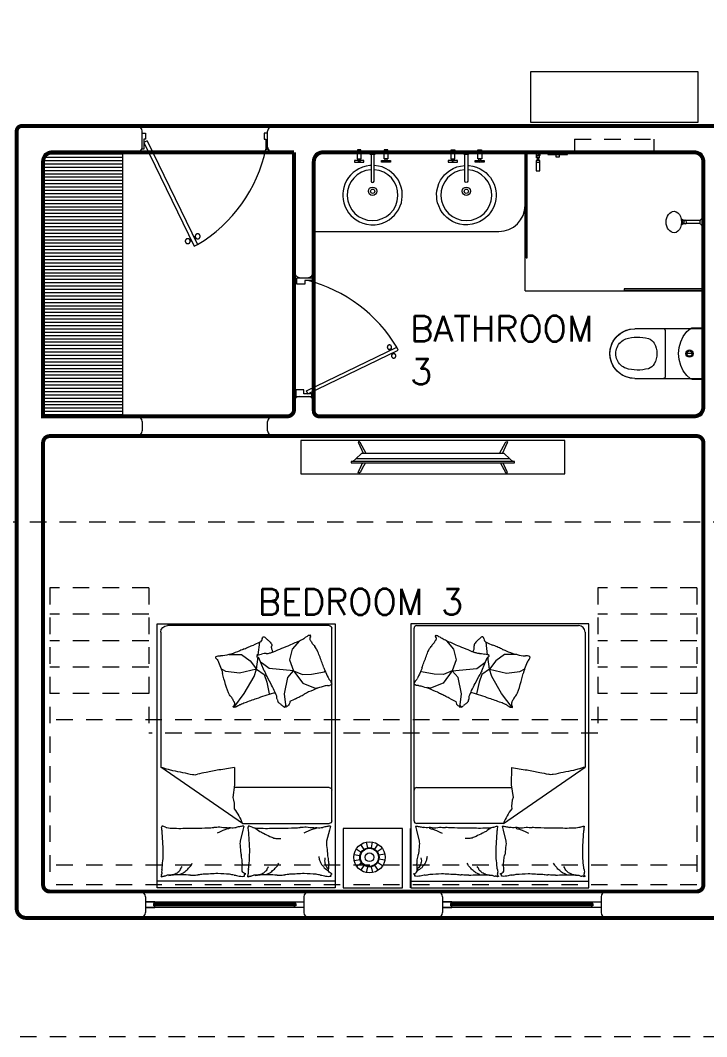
# Model space of a CAD drawing. Header units: metres. Extents: x 113 to 2416, y -346 to 476.
# Drawn here: x 216.54 to 221.74, y -218.95 to -211.25 of the extents above; entities that cross this region are included whole.
import ezdxf

# ---------------------------------------------------------------- set-up
doc = ezdxf.new("R2010")
doc.units = ezdxf.units.M
for name, pattern in [('0', [0]), ('CONTINU', [0]), ('HIDDEN2', [0.1875, 0.125, -0.0625])]:
    doc.linetypes.add(name, pattern=pattern)
doc.layers.get('0').update_dxf_attribs({"color": 250, "linetype": '0', "lineweight": 20})
for name, color, linetype, lineweight in [('A-DOOR', 35, 'Continuous', 5), ('A-WALL', 250, 'Continuous', 20), ('baños', 140, 'Continuous', 0), ('closets', 253, 'Continuous', 0), ('MOBILIARIOS', 252, 'Continuous', 0), ('piscina', 131, 'Continuous', 0), ('piso', 253, 'Continuous', 0), ('SE-3', 253, 'Continuous', 5), ('textos', 7, 'Continuous', 0)]:
    doc.layers.add(name, color=color, linetype=linetype, lineweight=lineweight)
doc.layers.add('REVESTIMIENTO EXTERIOR', color=7, linetype='Continuous', lineweight=5, true_color=0xffdebd)
doc.layers.add('Techos 1', color=7, linetype='HIDDEN2', lineweight=9, true_color=0x42391a)
doc.styles.add('DIM_FONT', font='SIMPLEX.shx', dxfattribs={"width": 0.8})
doc.styles.get("Standard").update_dxf_attribs({"font": 'arial.ttf', "height": 0.1875})

# ---------------------------------------------------------------- blocks, each defined once
blk = doc.blocks.new('A$C583d552a')
at = {"layer": 'MOBILIARIOS'}
for p, q in [((1.3494, 2), (0, 2)), ((0, 2), (0, 0)), ((1.3494, 1.9476), (0, 1.9476)), ((1.3494, 0), (1.3494, 2)), ((1.3507, 1.9999), (1.3507, 1.5499)), ((0.6498, 1.5617), (0.6292, 1.6443)), ((1.3052, 1.5617), (1.2845, 1.6443)), ((0.6573, 1.5317), (0.6498, 1.5617)), ((1.3127, 1.5317), (1.3052, 1.5617)), ((0.6465, 1.5115), (0.0284, 1.0841)), ((0.6465, 1.5115), (1.3035, 1.5115)), ((1.3235, 1.4915), (1.3235, 0.0322)), ((0.5876, 1.2184), (0.574, 1.3138)), ((1.3035, 1.2389), (0.5847, 1.2389)), ((0.5859, 1.0883), (0.5876, 1.2184)), ((0.0284, 0.0622), (0.0284, 1.0841)), ((0.5815, 0.6316), (0.6607, 0.5276)), ((0.9781, 0.6317), (0.9643, 0.5286)), ((0.6607, 0.5276), (0.7358, 0.3973)), ((0.8307, 0.4407), (0.8505, 0.5296)), ((0.9643, 0.5286), (0.9901, 0.4065)), ((1.1036, 0.4478), (1.1983, 0.4856)), ((1.1983, 0.4856), (1.2223, 0.4822)), ((0.7358, 0.3973), (0.7536, 0.342)), ((0.8109, 0.3834), (0.8307, 0.4407)), ((0.9901, 0.4065), (1.0348, 0.355)), ((1.0348, 0.355), (1.1036, 0.4478)), ((0.5223, 0.3597), (0.4863, 0.3397)), ((0.6251, 0.3736), (0.5223, 0.3597)), ((0.7536, 0.342), (0.6251, 0.3736)), ((0.7042, 0.2787), (0.7536, 0.342)), ((0.7536, 0.342), (0.8109, 0.3834)), ((0.7536, 0.342), (0.7654, 0.2478)), ((0.8118, 0.3558), (0.7888, 0.2995)), ((0.8491, 0.3361), (0.7992, 0.3)), ((1.0348, 0.355), (0.8491, 0.3361)), ((1.0039, 0.2725), (1.0348, 0.355)), ((1.0348, 0.355), (1.1019, 0.3825)), ((1.1019, 0.3825), (1.1707, 0.379)), ((1.1707, 0.379), (1.2688, 0.3619)), ((1.2688, 0.3619), (1.2721, 0.3554)), ((0.5461, 0.2313), (0.639, 0.2313)), ((0.639, 0.2313), (0.7042, 0.2787)), ((0.7672, 0.2331), (0.7791, 0.1385)), ((0.7888, 0.2995), (0.771, 0.256)), ((0.7992, 0.3), (0.7871, 0.2914)), ((1.0245, 0.19), (1.0039, 0.2725)), ((1.0781, 0.1274), (1.0245, 0.19)), ((0, 0), (1.3494, 0)), ((1.3035, 0.0122), (0.0784, 0.0122))]:
    blk.add_line(p, q, dxfattribs=at)
for centre, radius, start, end in [((0.027, 1.9139), 0.00342, 291.7883, 340.43603), ((0.0287, 1.9085), 0.00232, 340.43603, 101.89306), ((0.0283, 1.9378), 0.0251, 274.30254, 291.7883), ((0.0349, 1.9093), 0.00428, 201.9904, 281.89306), ((0.0034, 1.8889), 0.0328, 338.57902, 8.13348), ((-0.2067, 1.8253), 0.246, 8.13348, 12.10946), ((0.0503, 1.8994), 0.0156, 158.57902, 201.9904), ((0.2334, 1.8867), 0.1983, 187.6809, 192.10946), ((0.0524, 1.9393), 0.0289, 239.34875, 274.30254), ((0.0496, 1.8568), 0.0539, 59.34875, 84.74081), ((0.0498, 1.0829), 0.8208, 84.74081, 88.09211), ((0.1156, 2.0005), 0.0992, 254.06476, 274.21588), ((0.1813, 1.9817), 0.0992, 233.91364, 254.06476), ((0.14, 0.406), 1.4943, 88.09211, 90.57574), ((0.2341, 1.9449), 0.0992, 216.17665, 233.91364), ((0.2774, 2.1075), 0.234, 242.76041, 249.13972), ((0.2698, 1.8961), 0.0992, 198.43965, 216.17665), ((0.2628, 1.0293), 0.8732, 90.57574, 94.80185), ((0.2418, 1.949), 0.0768, 231.61143, 242.76041), ((0.4778, 2.1633), 0.3916, 226.18849, 231.61143), ((0.4095, 1.9982), 0.2252, 219.03494, 226.18849), ((0.2669, 2.1919), 0.2897, 267.46141, 274.80185), ((0.3181, 2.0532), 0.1524, 259.81012, 267.46141), ((0.2552, 1.3747), 0.5293, 79.81012, 83.9133), ((0.3489, 0.8466), 1.049, 83.9133, 90), ((0.5498, 1.2129), 0.6827, 90, 97.54685), ((0.6155, 1.6625), 0.2422, 97.54685, 105.74398), ((0.539, 2.2041), 0.3048, 278.43719, 285.74398), ((0.6217, 2.0719), 0.1611, 270, 278.43719), ((0.6748, 1.8579), 0.0342, 94.40021, 153.41948), ((1.1362, 1.8735), 0.4918, 180, 186.23236), ((0.663, 2.0011), 0.0904, 258.72762, 270), ((0.6747, 1.9049), 0.0131, 153.41948, 258.72762), ((0.6824, 1.9139), 0.00342, 291.7883, 340.43603), ((0.6841, 1.9085), 0.00232, 340.43603, 101.89306), ((0.6837, 1.9378), 0.0251, 274.30254, 291.7883), ((0.6903, 1.9093), 0.00428, 201.9904, 281.89306), ((0.6587, 1.8889), 0.0328, 338.57902, 8.13348), ((0.4487, 1.8253), 0.246, 8.13348, 12.10946), ((0.7057, 1.8994), 0.0156, 158.57902, 201.9904), ((0.8888, 1.8867), 0.1983, 187.6809, 192.10946), ((0.7077, 1.9393), 0.0289, 239.34875, 274.30254), ((0.705, 1.8568), 0.0539, 59.34875, 84.74081), ((0.7051, 1.0829), 0.8208, 84.74081, 88.09211), ((0.771, 2.0005), 0.0992, 254.06476, 274.21588), ((0.8367, 1.9817), 0.0992, 233.91364, 254.06476), ((0.7954, 0.406), 1.4943, 88.09211, 90.57574), ((0.8895, 1.9449), 0.0992, 216.17665, 233.91364), ((0.9328, 2.1075), 0.234, 242.76041, 249.13972), ((0.9252, 1.8961), 0.0992, 198.43965, 216.17665), ((0.9182, 1.0293), 0.8732, 90.57574, 94.80185), ((0.8972, 1.949), 0.0768, 231.61143, 242.76041), ((1.1332, 2.1633), 0.3916, 226.18849, 231.61143), ((1.0649, 1.9982), 0.2252, 219.03494, 226.18849), ((0.9223, 2.1919), 0.2897, 267.46141, 274.80185), ((0.9735, 2.0532), 0.1524, 259.81012, 267.46141), ((0.9106, 1.3747), 0.5293, 79.81012, 83.9133), ((1.0042, 0.8466), 1.049, 83.9133, 90), ((1.2051, 1.2129), 0.6827, 90, 97.54685), ((1.2709, 1.6625), 0.2422, 97.54685, 105.74398), ((1.1943, 2.2041), 0.3048, 278.43719, 285.74398), ((1.201, 1.9723), 0.1399, 297.20359, 314.90238), ((1.277, 2.0719), 0.1611, 270, 278.43719), ((1.2339, 1.9167), 0.0899, 306.26407, 318.55709), ((1.3301, 1.8579), 0.0342, 94.40021, 153.41948), ((1.7915, 1.8735), 0.4918, 180, 186.23236), ((1.3183, 2.0011), 0.0904, 258.72762, 270), ((1.3301, 1.9049), 0.0131, 153.41948, 258.72762), ((0.951, 1.8987), 0.9131, 183.36875, 187.6809), ((0.7246, 1.7573), 0.6787, 178.36691, 183.36875), ((0.297, 1.8591), 0.0493, 208.31676, 219.03494), ((0.443, 1.9062), 0.2002, 203.00277, 208.31676), ((1.5065, 1.5994), 0.882, 167.80162, 170.31563), ((0.8483, 1.7858), 0.204, 170.31563, 180), ((1.6064, 1.8987), 0.9131, 183.36875, 187.6809), ((1.38, 1.7573), 0.6787, 178.36691, 183.36875), ((0.9524, 1.8591), 0.0493, 208.31676, 219.03494), ((1.0983, 1.9062), 0.2002, 203.00277, 208.31676), ((1.0903, 1.8023), 0.1399, 343.48502, 354.36887), ((1.1053, 1.8529), 0.1399, 332.60117, 343.48502), ((1.1407, 1.9123), 0.1399, 314.90238, 332.60117), ((1.2152, 1.8132), 0.0562, 341.2201, 0), ((1.1799, 1.7719), 0.0915, 0, 14.68511), ((1.0806, 1.8895), 0.2056, 338.18508, 341.2201), ((1.1386, 1.8881), 0.1511, 334.64488, 338.18508), ((1.2395, 1.8667), 0.0526, 318.55709, 334.64488), ((2.1618, 1.5994), 0.882, 167.80162, 170.31563), ((1.5037, 1.7858), 0.204, 170.31563, 180), ((1.4103, 1.6447), 1.3652, 176.94504, 178.36691), ((-0.0251, 1.7556), 0.6588, 351.99495, 357.33512), ((0.323, 1.792), 0.3171, 347.80162, 351.99495), ((2.0657, 1.6447), 1.3652, 176.94504, 178.36691), ((0.6302, 1.7556), 0.6588, 351.99495, 357.33512), ((0.9783, 1.792), 0.3171, 347.80162, 351.99495), ((13.6557, 0.85), 13.6356, 176.49514, 176.94504), ((0.5615, 1.6474), 0.0677, 357.33512, 14.04519), ((14.3111, 0.85), 13.6356, 176.49514, 176.94504), ((0.6758, 2.0834), 0.5066, 290.67428, 294.32653), ((0.8804, 1.6796), 0.058, 274.08277, 290.67428), ((0.9178, 1.8969), 0.2721, 266.4448, 274.08277), ((1.2169, 1.6474), 0.0677, 357.33512, 14.04519), ((0.3558, 1.5209), 0.3212, 170.00164, 176.49514), ((0.0167, 1.535), 0.0193, 350.00164, 16.69777), ((0.0544, 1.5832), 0.0453, 282.86904, 297.28412), ((0.0661, 1.6885), 0.1459, 273.57397, 282.86904), ((0.0928, 2.7103), 1.164, 270.28654, 273.57397), ((0.2622, 7.2662), 5.7185, 269.02962, 270.28654), ((0.4439, 4.9065), 3.3622, 267.39037, 269.02962), ((0.4849, 2.7573), 1.2165, 265.38242, 267.39037), ((0.3621, 0.139), 1.4048, 85.38242, 87.25094), ((0.162, 0.9067), 0.7387, 64.68893, 66.51559), ((0.5213, 1.3138), 0.2301, 87.25094, 101.55856), ((0.2052, 0.888), 0.7387, 66.51559, 68.34226), ((0.2539, 0.8688), 0.7387, 68.34226, 70.57202), ((0.3081, 0.8497), 0.7387, 70.57202, 72.80178), ((0.5487, 1.6886), 0.1459, 263.56595, 281.55856), ((0.6137, 1.6599), 0.1197, 252.61359, 263.56595), ((0.5624, 1.3144), 0.2297, 72.61359, 80.5159), ((1.0112, 1.5209), 0.3212, 170.00164, 176.49514), ((0.6721, 1.535), 0.0193, 350.00164, 16.69777), ((0.7098, 1.5832), 0.0453, 282.86904, 297.28412), ((0.7215, 1.6885), 0.1459, 273.57397, 282.86904), ((0.3524, 2.1618), 0.7286, 302.13498, 305.82629), ((0.7481, 2.7103), 1.164, 270.28654, 273.57397), ((0.6394, 1.8508), 0.3126, 296.49848, 302.13498), ((0.2157, 2.8912), 1.4323, 294.32653, 296.49848), ((0.9176, 7.2662), 5.7185, 269.02962, 270.28654), ((1.0992, 4.9065), 3.3622, 267.39037, 269.02962), ((1.1402, 2.7573), 1.2165, 265.38242, 267.39037), ((1.0175, 0.139), 1.4048, 85.38242, 87.25094), ((0.8174, 0.9067), 0.7387, 64.68893, 66.51559), ((1.1766, 1.3138), 0.2301, 87.25094, 101.55856), ((0.8606, 0.888), 0.7387, 66.51559, 68.34226), ((0.9093, 0.8688), 0.7387, 68.34226, 70.57202), ((0.9635, 0.8497), 0.7387, 70.57202, 72.80178), ((1.204, 1.6886), 0.1459, 263.56595, 281.55856), ((1.269, 1.6599), 0.1197, 252.61359, 263.56595), ((1.2178, 1.3144), 0.2297, 72.61359, 80.5159), ((0.0359, 1.5304), 0.00132, 16.69777, 97.12039), ((0.0616, 1.4467), 0.0875, 97.12039, 106.22115), ((0.086, 1.4654), 0.0767, 106.22115, 117.28412), ((0.2944, 1.6407), 0.3751, 320.35546, 339.85116), ((0.6118, 1.2635), 0.2708, 80.5159, 85.91706), ((0.6573, 1.5308), 0.000917, 85.91706, 194.04494), ((0.6913, 1.5304), 0.00132, 16.69777, 97.12039), ((0.717, 1.4467), 0.0875, 97.12039, 106.22115), ((0.7413, 1.4654), 0.0767, 106.22115, 117.28412), ((1.2671, 1.2635), 0.2708, 80.5159, 85.91706), ((1.3035, 1.4915), 0.02, 0, 90), ((1.3126, 1.5308), 0.000917, 85.91706, 194.04494), ((0.4049, 1.3759), 0.1801, 339.85116, 8.13558), ((1.3035, 1.2589), 0.02, 270, 0), ((-0.4754, 2.8487), 1.8351, 285.93519, 287.73639), ((-0.0634, 1.7415), 0.6574, 282.92554, 285.93519), ((-0.6395, 5.1029), 4.0646, 280.72756, 282.92554), ((0.2775, 1.1989), 0.0581, 262.26962, 280.72756), ((0.3326, 1.3309), 0.1942, 256.8096, 262.26962), ((-0.2025, -1.3253), 2.5158, 76.8096, 78.32586), ((-0.0554, -1.4284), 2.588, 78.32586, 80.50498), ((-0.0377, -2.64), 3.7801, 80.50498, 82.308), ((0.5836, 0.6267), 0.0063, 166.71916, 233.42082), ((0.5818, 0.6272), 0.00443, 93.94836, 166.71916), ((0.5715, 0.6103), 0.0142, 10.40739, 53.42082), ((0.584, 0.5964), 0.0352, 69.65479, 93.94836), ((0.5753, 0.5731), 0.0601, 51.41461, 69.65479), ((0.6622, 0.682), 0.0792, 231.41461, 247.29308), ((0.551, 1.1456), 0.6605, 306.2163, 307.21509), ((1.1835, 0.3162), 0.3825, 126.2163, 127.52874), ((0.989, 0.5924), 0.0452, 127.52874, 134.1274), ((0.9178, 0.6825), 0.0697, 308.81361, 314.1274), ((0.979, 0.6318), 0.0127, 176.75451, 308.81361), ((0.9705, 0.59), 0.0359, 356.75451, 62.70976), ((0.6161, 0.4922), 0.081, 140.29953, 153.92651), ((0.4046, 0.6678), 0.194, 320.29953, 329.09437), ((0.269, 0.749), 0.352, 329.09437, 333.18207), ((0.548, 0.6079), 0.0393, 333.18207, 345.42909), ((0.5095, 0.5989), 0.0771, 2.72862, 10.40739), ((0.5713, 0.6019), 0.0153, 345.42909, 2.72862), ((0.9548, 1.3811), 0.8371, 247.29308, 249.87133), ((2.4198, 5.3783), 5.0942, 249.87133, 250.91638), ((1.7825, 3.5362), 3.145, 250.91638, 253.39153), ((1.8174, 0.1204), 1.0054, 154.94715, 157.58378), ((0.9519, 0.5526), 0.0458, 157.58378, 188.04918), ((0.8913, 0.5833), 0.0226, 324.10643, 8.04918), ((0.8603, 0.6426), 0.0774, 313.52244, 324.10643), ((0.7914, 0.7705), 0.2176, 307.21509, 313.52244), ((-0.3715, -2.1858), 3.0972, 62.70976, 63.58535), ((1.9796, 2.3551), 2.0162, 242.50014, 243.58535), ((3.933, 5.9445), 6.1019, 242.15178, 242.50014), ((2.4395, -0.112), 2.003, 162.1604, 164.73746), ((0.7199, 0.4414), 0.1965, 153.92651, 162.1604), ((2.3897, -0.2643), 1.6868, 152.91165, 154.94715), ((0.9169, 0.6341), 0.1166, 253.39153, 259.26338), ((-1.5797, -4.647), 5.8383, 62.15178, 62.50792), ((0.9267, -0.068), 0.6236, 62.50792, 69.25137), ((1.1206, 0.0657), 0.43, 69.25137, 77.37478), ((1.2766, 0.4049), 0.063, 77.37478, 93.38812), ((1.3039, 0.5247), 0.0599, 256.95977, 273.38812), ((1.3342, 0.5082), 0.0509, 238.30826, 256.95977), ((2.0972, -0.0186), 1.6481, 164.73746, 166.159), ((2.218, -0.3311), 1.5652, 150.06403, 152.91165), ((-1.1081, 1.5491), 2.6619, 333.66682, 334.82685), ((1.2519, 0.4743), 0.0755, 310.50865, 333.66682), ((1.3363, 0.441), 0.0168, 130.50865, 180.96136), ((1.3285, 0.4587), 0.0058, 180.96136, 238.30826), ((-2.0024, 1.284), 2.6619, 338.0627, 339.22273), ((0.3183, 0.4035), 0.1798, 339.22273, 343.68776), ((-0.0327, 0.5062), 0.5454, 343.68776, 346.159), ((0.6261, 0.4627), 0.2143, 330.06403, 337.76452), ((2.8163, -0.2212), 1.6481, 160.34158, 161.76311), ((0.7541, 0.5261), 0.5454, 339.29188, 341.76311), ((1.1094, 0.4319), 0.1798, 334.82685, 339.29188), ((0.4618, 0.2524), 0.0168, 134.90453, 185.35724), ((0.4509, 0.2513), 0.0058, 185.35724, 242.70414), ((0.4716, 0.2914), 0.0509, 242.70414, 261.35565), ((0.3966, 0.3177), 0.0755, 314.90453, 338.0627), ((0.4729, 0.3003), 0.0599, 261.35565, 277.784), ((0.4895, 0.1786), 0.063, 81.77066, 97.784), ((0.437, -0.1846), 0.43, 73.64725, 81.77066), ((0.755, 0.2383), 0.00467, 287.18674, 70.62007), ((0.757, 0.2247), 0.0092, 70.62007, 94.25932), ((0.7778, 0.234), 0.0231, 107.18674, 157.76452), ((0.7648, 0.267), 0.034, 262.01776, 274.25932), ((0.8175, 0.4221), 0.1955, 255.1193, 262.01776), ((3.105, -0.4634), 2.003, 157.76452, 160.34158), ((0.3825, -0.3705), 0.6236, 66.9038, 73.64725), ((-1.6631, -5.1672), 5.8383, 66.54766, 66.9038), ((3.0889, 5.7866), 6.1019, 246.54766, 246.89602), ((1.4857, 2.0287), 2.0162, 246.89602, 247.98123), ((-0.4314, -2.7118), 3.0972, 67.10564, 67.98123), ((0.7664, 0.0507), 0.1794, 75.1193, 82.32164), ((0.8181, 0.153), 0.0712, 82.32164, 94.51184), ((0.837, 0.2893), 0.0663, 261.87843, 274.51184), ((0.884, 0.332), 0.1166, 248.99565, 261.87843), ((0.8466, 0.1619), 0.0226, 328.50231, 12.44506), ((2.1205, 3.1012), 3.145, 246.5205, 248.99565), ((0.9134, 0.1766), 0.0458, 161.97966, 192.44506), ((1.8259, -0.1202), 1.0054, 160.65521, 161.97966), ((3.1078, 4.7998), 5.0942, 245.47545, 246.5205), ((1.0363, 0.2819), 0.194, 315.90365, 324.69849), ((1.2644, 0.1288), 0.081, 135.90365, 149.53063), ((1.3881, 0.1108), 0.1965, 149.53063, 157.76452), ((0.7596, 0.1084), 0.0359, 1.15039, 67.10564), ((0.8082, 0.1094), 0.0127, 181.15039, 313.2095), ((0.7692, 0.1509), 0.0697, 313.2095, 318.52329), ((0.8553, 0.0748), 0.0452, 131.92462, 138.52329), ((1.0806, -0.1762), 0.3825, 130.61218, 131.92462), ((0.4017, 0.6156), 0.6605, 310.61218, 311.61098), ((0.6958, 0.2845), 0.2176, 311.61098, 317.91833), ((0.7999, 0.1905), 0.0774, 317.91833, 328.50231), ((1.4595, 0.8725), 0.8371, 242.8972, 245.47545), ((1.166, 0.1689), 0.0792, 227.01873, 242.8972), ((1.1048, 0.0438), 0.0601, 47.01873, 65.25891), ((1.1455, 0.0526), 0.0352, 65.25891, 89.55248), ((1.143, 0.1188), 0.0153, 341.03321, 358.33274), ((1.0807, 0.1058), 0.0771, 358.33274, 6.01151), ((1.1485, 0.0928), 0.0142, 6.01151, 49.02494), ((1.1246, 0.1388), 0.0393, 328.78619, 341.03321), ((1.1645, 0.0832), 0.00443, 89.55248, 162.32327), ((0.8746, 0.3294), 0.352, 324.69849, 328.78619), ((1.1686, 0.0924), 0.0063, 162.32327, 229.02494), ((0.0784, 0.0622), 0.05, 180, 270), ((1.3035, 0.0322), 0.02, 270, 0)]:
    blk.add_arc(centre, radius, start, end, dxfattribs=at)
at = {"layer": 'MOBILIARIOS', "style": 'DIM_FONT', "text_generation_flag": 4, "width": 0.8, "flags": 9}
for tag in ['XSIZE', 'YSIZE']:
    blk.add_attdef(tag, (1.3494, 2), '', height=0.0005, rotation=180, dxfattribs=at)
blk = doc.blocks.new('A$C58f5b6b7')
at = {"layer": 'MOBILIARIOS'}
for points in [[(0, 0.2526), (2, 0.2526), (2, 0), (0, 0)], [(0.382, 0.1596), (0.382, 0.1691), (1.618, 0.1691), (1.618, 0.1596)]]:
    blk.add_lwpolyline(points, close=True, dxfattribs=at)
for points in [[(1.6059, 0.1595), (1.5823, 0.1372), (1, 0.1372), (0.4177, 0.1372), (0.3941, 0.1595)], [(1.5823, 0.1372), (1.54, 0.0973), (0.46, 0.0973), (0.4177, 0.1372)]]:
    blk.add_lwpolyline(points, dxfattribs=at)
for points, degree in [([(0.4512, 0.2382, -0.0047), (0.4469, 0.2461, -0.0047), (0.4415, 0.2461, -0.0047), (0.4325, 0.2461, -0.0047), (0.4368, 0.237, -0.0047)], 3), ([(0.4368, 0.237, -0.0047), (0.4526, 0.2031, -0.0047), (0.4683, 0.1691, -0.0047)], 2), ([(0.4885, 0.1691, -0.0047), (0.4698, 0.2037, -0.0047), (0.4512, 0.2382, -0.0047)], 2), ([(1.5115, 0.1691, -0.0047), (1.5302, 0.2037, -0.0047), (1.5488, 0.2382, -0.0047)], 2), ([(1.5632, 0.237, -0.0047), (1.5474, 0.2031, -0.0047), (1.5317, 0.1691, -0.0047)], 2), ([(1.5488, 0.2382, -0.0047), (1.5531, 0.2461, -0.0047), (1.5585, 0.2461, -0.0047), (1.5675, 0.2461, -0.0047), (1.5632, 0.237, -0.0047)], 3), ([(0.4368, 0.0172, -0.0047), (0.4554, 0.0572, -0.0047), (0.474, 0.0973, -0.0047)], 2), ([(0.4951, 0.0973, -0.0047), (0.4731, 0.0566, -0.0047), (0.4512, 0.016, -0.0047)], 2), ([(1.5049, 0.0973), (1.5269, 0.0566), (1.5488, 0.016)], 2), ([(1.5632, 0.0172), (1.5446, 0.0572), (1.526, 0.0973)], 2)]:
    blk.add_open_spline(points, degree=degree, dxfattribs=at)
for points in [[(0.4512, 0.016, -0.0047), (0.4469, 0.0081, -0.0047), (0.4415, 0.0081, -0.0047), (0.4325, 0.0081, -0.0047), (0.4368, 0.0172, -0.0047)], [(1.5488, 0.016), (1.5531, 0.0081), (1.5585, 0.0081), (1.5675, 0.0081), (1.5632, 0.0172)]]:
    blk.add_open_spline(points, degree=3, knots=[-0.08544201, -0.08544201, -0.08544201, -0.08544201, -0.04272101, 0, 0, 0, 0], dxfattribs=at)
blk = doc.blocks.new('A$Cb50f4bf1')
at = {"layer": 'MOBILIARIOS'}
for p, q in [((0.45, 0.45), (0, 0.45)), ((0, 0.45), (0, 0)), ((0.45, 0), (0.45, 0.45)), ((0.1314, 0.3148), (0.1695, 0.2902)), ((0.1635, 0.348), (0.1893, 0.3107)), ((0.2058, 0.3663), (0.2154, 0.322)), ((0.2519, 0.3671), (0.2438, 0.3224)), ((0.2948, 0.3501), (0.2703, 0.312)), ((0.328, 0.318), (0.2907, 0.2922)), ((0.1144, 0.2719), (0.1591, 0.2638)), ((0.1152, 0.2258), (0.1595, 0.2353)), ((0.3463, 0.2757), (0.302, 0.2661)), ((0.3471, 0.2296), (0.3025, 0.2377)), ((0.1335, 0.1834), (0.1708, 0.2092)), ((0.1667, 0.1514), (0.1913, 0.1895)), ((0.2096, 0.1344), (0.2177, 0.179)), ((0.2557, 0.1352), (0.2462, 0.1795)), ((0.2981, 0.1535), (0.2723, 0.1908)), ((0.3301, 0.1867), (0.292, 0.2112)), ((0, 0), (0.45, 0))]:
    blk.add_line(p, q, dxfattribs=at)
for radius in [0.1182, 0.0729, 0.0684, 0.0328]:
    blk.add_circle((0.2308, 0.2507), radius, dxfattribs=at)
blk = doc.blocks.new('P90')
at = {"layer": 'A-DOOR'}
for p, q in [((-0.0476, -0.8576), (0.6364, -0.5264)), ((0.5992, -0.5445), (0.5949, -0.5355)), ((0.6473, -0.5489), (0.6364, -0.5264)), ((-0.0368, -0.88), (0.6473, -0.5489)), ((0.5843, -0.5517), (0.58, -0.5427)), ((0.5952, -0.5741), (0.5995, -0.5831)), ((0.6101, -0.5669), (0.6144, -0.5759)), ((-0.0368, -0.88), (-0.0476, -0.8576))]:
    blk.add_line(p, q, dxfattribs=at)
for points in [[(-0.06, -0.02), (-0.06, -0.05), (-0.12, -0.05), (-0.12, 0), (0, 0), (0, -0.02)], [(-0.0668, -0.88), (-0.0668, -0.85), (-0.1268, -0.85), (-0.1268, -0.9), (-0.0068, -0.9), (-0.0068, -0.88)]]:
    blk.add_lwpolyline(points, close=True, dxfattribs=at)
blk.add_arc((-0.3259, -1.105), 1.1228, 31.0139, 75.07969, dxfattribs=at)
for points in [[(0.5812, -0.5096), (0.5857, -0.5096), (0.5933, -0.5141), (0.5977, -0.5218), (0.5977, -0.5306), (0.5933, -0.5383), (0.5856, -0.5427), (0.5767, -0.5427), (0.5691, -0.5383), (0.5647, -0.5306), (0.5647, -0.5217), (0.5691, -0.514), (0.5768, -0.5096), (0.5812, -0.5096)], [(0.6133, -0.5758), (0.6177, -0.5758), (0.6254, -0.5803), (0.6298, -0.5879), (0.6298, -0.5968), (0.6253, -0.6045), (0.6176, -0.6089), (0.6088, -0.6089), (0.6011, -0.6044), (0.5967, -0.5967), (0.5967, -0.5879), (0.6011, -0.5802), (0.6088, -0.5758), (0.6133, -0.5758)]]:
    blk.add_open_spline(points, degree=2, dxfattribs=at)
blk = doc.blocks.new('puerta 1.00')
at = {"layer": 'A-DOOR'}
for p, q in [((-0.15, -0.0125), (-0.9369, -0.3949)), ((-0.1376, -0.038), (-0.9245, -0.4204)), ((-0.1376, -0.038), (-0.15, -0.0125)), ((-0.8946, -0.3743), (-0.8996, -0.3641)), ((-0.8777, -0.3661), (-0.8826, -0.3559)), ((-0.9369, -0.3949), (-0.9245, -0.4204)), ((-0.8822, -0.3998), (-0.8772, -0.4101)), ((-0.8653, -0.3916), (-0.8603, -0.4018))]:
    blk.add_line(p, q, dxfattribs=at)
for points in [[(-0.08, 0), (-0.08, -0.025), (-0.125, -0.025), (-0.125, -0.0125), (-0.2, -0.0125), (-0.2, 0), (-0.08, 0)], [(-0.08, -0.95), (-0.08, -0.925), (-0.125, -0.925), (-0.125, -0.9375), (-0.2, -0.9375), (-0.2, -0.95), (-0.08, -0.95)]]:
    blk.add_lwpolyline(points, dxfattribs=at)
blk.add_arc((0.0366, 0.1602), 1.1229, 211.13358, 257.83427, dxfattribs=at)
for points in [[(-0.8982, -0.3642), (-0.9033, -0.3642), (-0.912, -0.3591), (-0.917, -0.3504), (-0.917, -0.3403), (-0.912, -0.3316), (-0.9033, -0.3265), (-0.8932, -0.3265), (-0.8844, -0.3316), (-0.8794, -0.3403), (-0.8794, -0.3504), (-0.8844, -0.3591), (-0.8932, -0.3642), (-0.8982, -0.3642)], [(-0.8617, -0.4394), (-0.8667, -0.4394), (-0.8754, -0.4344), (-0.8805, -0.4256), (-0.8805, -0.4156), (-0.8754, -0.4068), (-0.8667, -0.4018), (-0.8566, -0.4018), (-0.8479, -0.4068), (-0.8428, -0.4156), (-0.8428, -0.4257), (-0.8479, -0.4344), (-0.8566, -0.4394), (-0.8617, -0.4394)]]:
    blk.add_open_spline(points, degree=2, dxfattribs=at)
blk = doc.blocks.new('Caroma_ToiletSuites')
at = {"layer": 'baños'}
for p, q in [((-64.3, 696.7), (-94, 682.8)), ((-32.6, 705.1), (-64.3, 696.7)), ((0, 708), (-32.6, 705.1)), ((32.6, 705.1), (0, 708)), ((64.3, 696.7), (32.6, 705.1)), ((94, 682.8), (64.3, 696.7)), ((-144, 640.8), (-162.8, 614)), ((-120.8, 664), (-144, 640.8)), ((-94, 682.8), (-120.8, 664)), ((120.8, 664), (94, 682.8)), ((144, 640.8), (120.8, 664)), ((162.8, 614), (144, 640.8)), ((-185.1, 552.6), (-188, 520)), ((-176.7, 584.3), (-185.1, 552.6)), ((-162.8, 614), (-176.7, 584.3)), ((176.7, 584.3), (162.8, 614)), ((185.1, 552.6), (176.7, 584.3)), ((188, 520), (185.1, 552.6)), ((-188, 520), (-190.5, 308)), ((-188, 0), (-188, 520)), ((188, 520), (188, 0)), ((190.5, 308), (188, 520)), ((-190.5, 308), (-190.2, 304.5)), ((-190.2, 304.5), (-189.3, 301.2)), ((-189.3, 301.2), (-187.8, 298)), ((-187.8, 298), (-185.8, 295.1)), ((-185.8, 295.1), (-183.4, 292.7)), ((-183.4, 292.7), (-180.5, 290.7)), ((-180.5, 290.7), (-177.3, 289.2)), ((-177.3, 289.2), (-174, 288.3)), ((-174, 288.3), (-170.5, 288)), ((-170.5, 288), (170.5, 288)), ((170.5, 288), (174, 288.3)), ((174, 288.3), (177.3, 289.2)), ((177.3, 289.2), (180.5, 290.7)), ((180.5, 290.7), (183.4, 292.7)), ((183.4, 292.7), (185.8, 295.1)), ((185.8, 295.1), (187.8, 298)), ((187.8, 298), (189.3, 301.2)), ((189.3, 301.2), (190.2, 304.5)), ((190.2, 304.5), (190.5, 308)), ((-88.9, 171.3), (-130, 152.2)), ((-45.1, 183.1), (-88.9, 171.3)), ((0, 187), (-45.1, 183.1)), ((45.1, 183.1), (0, 187)), ((88.9, 171.3), (45.1, 183.1)), ((130, 152.2), (88.9, 171.3)), ((-194.6, 88.2), (-195, 83.5)), ((-195, 83.5), (-195, 0)), ((-193.4, 92.7), (-194.6, 88.2)), ((-191.4, 97), (-193.4, 92.7)), ((-188.7, 100.9), (-191.4, 97)), ((-167.1, 126.2), (-188.7, 100.9)), ((-130, 152.2), (-167.1, 126.2)), ((0, 85), (0, 125)), ((167.1, 126.2), (130, 152.2)), ((188.7, 100.9), (167.1, 126.2)), ((191.4, 97), (188.7, 100.9)), ((193.4, 92.7), (191.4, 97)), ((194.6, 88.2), (193.4, 92.7)), ((195, 83.5), (194.6, 88.2)), ((195, 0), (195, 83.5)), ((-195, 0), (195, 0)), ((188, 0), (-188, 0))]:
    blk.add_line(p, q, dxfattribs=at)
for centre, radius, start, end in [((0, 520), 188, 0, 180), ((-18.8, 556.1), 97.6, 134.33725, 160.9897), ((-2.7, 547.4), 115.2, 88.65652, 137.04039), ((2.7, 547.4), 115.2, 42.9609, 91.34146), ((18.8, 556.1), 97.6, 19.00998, 45.66427), ((183, 496.7), 307.9, 162.77131, 195.21432), ((-183, 496.7), 307.9, 344.7852, 17.22859), ((-36.1, 442.4), 82.4, 198.76304, 239.35819), ((36.1, 442.4), 82.4, 300.64117, 341.23514), ((2.9, 529.9), 177.9, 242.91598, 269.06591), ((-2.9, 529.9), 177.9, 270.93391, 297.08355), ((0, 105), 27.5, 0, 180), ((0, 105), 27.5, 180, 0), ((0, 105), 21, 0, 180), ((0, 105), 21, 180, 0), ((0, 105), 20, 0, 180), ((0, 105), 20, 180, 0)]:
    blk.add_arc(centre, radius, start, end, dxfattribs=at)
blk = doc.blocks.new('A$Ccb23abde')
at = {"layer": 'baños'}
for p, q in [((0.0485, 0.2482), (0.0215, 0.2482)), ((0.0215, 0.2482), (0.0215, 0.2282)), ((0.0485, 0.2282), (0.0485, 0.2482)), ((0.2515, 0.2482), (0.2245, 0.2482)), ((0.2245, 0.2482), (0.2245, 0.2282)), ((0.2515, 0.2282), (0.2515, 0.2482)), ((0.0285, 0.1672), (0, 0.1672)), ((0, 0.1672), (0, 0.1542)), ((0, 0.1542), (0.07, 0.1542)), ((0.06, 0.2282), (0.01, 0.2282)), ((0.01, 0.2282), (0.01, 0.2247)), ((0.01, 0.2247), (0.0175, 0.2247)), ((0.0175, 0.2247), (0.0175, 0.2212)), ((0.0525, 0.2247), (0.0175, 0.2247)), ((0.0175, 0.2212), (0.02, 0.2212)), ((0.02, 0.2212), (0.02, 0.1782)), ((0.02, 0.2212), (0.05, 0.2212)), ((0.02, 0.1782), (0.0285, 0.1782)), ((0.0215, 0.2282), (0.0485, 0.2282)), ((0.0285, 0.1782), (0.0285, 0.1672)), ((0.0285, 0.1782), (0.0415, 0.1782)), ((0.0285, 0.1672), (0.0304, 0.1653)), ((0.0415, 0.1672), (0.0396, 0.1653)), ((0.0415, 0.1672), (0.0415, 0.1782)), ((0.0415, 0.1782), (0.05, 0.1782)), ((0.07, 0.1672), (0.0415, 0.1672)), ((0.05, 0.1782), (0.05, 0.2212)), ((0.05, 0.2212), (0.0525, 0.2212)), ((0.0525, 0.2212), (0.0525, 0.2247)), ((0.0525, 0.2247), (0.06, 0.2247)), ((0.06, 0.2247), (0.06, 0.2282)), ((0.07, 0.1542), (0.07, 0.1672)), ((0.1665, 0.2282), (0.1065, 0.2282)), ((0.1065, 0.2282), (0.1065, 0.2212)), ((0.1065, 0.2212), (0.1665, 0.2212)), ((0.1565, 0.2212), (0.1165, 0.2212)), ((0.1165, 0.2212), (0.1165, 0.2142)), ((0.1165, 0.2142), (0.1565, 0.2142)), ((0.1485, 0.2142), (0.1245, 0.2142)), ((0.1245, 0.2142), (0.1245, 0.0091)), ((0.1485, 0.0091), (0.1485, 0.2142)), ((0.1565, 0.2142), (0.1565, 0.2212)), ((0.1665, 0.2212), (0.1665, 0.2282)), ((0.203, 0.1672), (0.2315, 0.1672)), ((0.203, 0.1542), (0.203, 0.1672)), ((0.273, 0.1542), (0.203, 0.1542)), ((0.213, 0.2282), (0.263, 0.2282)), ((0.213, 0.2247), (0.213, 0.2282)), ((0.2205, 0.2247), (0.213, 0.2247)), ((0.2205, 0.2212), (0.2205, 0.2247)), ((0.2205, 0.2247), (0.2555, 0.2247)), ((0.223, 0.2212), (0.2205, 0.2212)), ((0.223, 0.1782), (0.223, 0.2212)), ((0.253, 0.2212), (0.223, 0.2212)), ((0.2315, 0.1782), (0.223, 0.1782)), ((0.2245, 0.2282), (0.2515, 0.2282)), ((0.2315, 0.1672), (0.2315, 0.1782)), ((0.2445, 0.1782), (0.2315, 0.1782)), ((0.2315, 0.1672), (0.2334, 0.1653)), ((0.2445, 0.1672), (0.2426, 0.1653)), ((0.2445, 0.1782), (0.2445, 0.1672)), ((0.253, 0.1782), (0.2445, 0.1782)), ((0.2445, 0.1672), (0.273, 0.1672)), ((0.253, 0.2212), (0.253, 0.1782)), ((0.2555, 0.2212), (0.253, 0.2212)), ((0.2555, 0.2247), (0.2555, 0.2212)), ((0.263, 0.2247), (0.2555, 0.2247)), ((0.263, 0.2282), (0.263, 0.2247)), ((0.273, 0.1672), (0.273, 0.1542))]:
    blk.add_line(p, q, dxfattribs=at)
for centre, major_axis, start_param, end_param in [((0.035, 0.1607), (0.0046, 0.0046), 5.497787, 11.780972), ((0.238, 0.1607), (-0.0046, 0.0046), 3.926991, 10.210176), ((0.1365, 0.0125), (-0.00881, 0.00881), 1.057396, 3.654969)]:
    blk.add_ellipse(centre, major_axis=major_axis, ratio=1, start_param=start_param, end_param=end_param, dxfattribs=at)
blk = doc.blocks.new('A$C013342c3')
at = {"layer": 'baños', "linetype": 'Continuous'}
for p, q in [((0.1327, 0.0959, -0.0887), (0.1145, 0.106, -0.1376)), ((0.1447, 0.0959, -0.0497), (0.127, 0.0959, -0.0497)), ((0.127, 0.0959, -0.0497), (0.127, 0.0667, -0.0497)), ((0.2591, 0.0932, -0.0114), (0.1506, 0.0931, -0.0549)), ((0.2592, 0.0984, -1.0732), (0.2591, 0.0932, -0.0114)), ((0.2591, 0.0932, -0.0114), (0.2591, 0.0693, -0.0113)), ((0.2731, 0.1112), (0.2592, 0.0984, -1.0732)), ((0.2775, 0.1152), (0.2731, 0.1152)), ((0.2731, 0.1152), (0.2731, 0.1112)), ((0.2731, 0.0513), (0.2731, 0.1112)), ((0.2821, 0.1176), (0.2775, 0.1176)), ((0.2775, 0.1176), (0.2775, 0.1152)), ((0.2775, 0.1152), (0.2775, 0.0473)), ((0.2821, 0.1163), (0.2821, 0.1176)), ((0.2821, 0.0462), (0.2821, 0.1163)), ((0.1305, 0.0667, -0.0849), (0.1145, 0.0578, -0.1376)), ((0.127, 0.0667, -0.0497), (0.1446, 0.0667, -0.0497)), ((0.2591, 0.0693, -0.0114), (0.1506, 0.0694, -0.0549)), ((0.2592, 0.0642, -1.0732), (0.2591, 0.0693, -0.0114)), ((0.2731, 0.0513), (0.2592, 0.0642, -1.0732)), ((0.2731, 0.0473), (0.2731, 0.0513)), ((0.2775, 0.0473), (0.2731, 0.0473)), ((0.2775, 0.0449), (0.2775, 0.0473)), ((0.2821, 0.0449), (0.2775, 0.0449)), ((0.2821, 0.0462), (0.2821, 0.0449))]:
    blk.add_line(p, q, dxfattribs=at)
for ratio, start_param, end_param in [(0.757088, 3.141593, 6.283185), (0.681889, 0, 3.141593)]:
    blk.add_ellipse((0.0615, 0.0812, -0.1376), major_axis=(-0.0002, -0.0812), ratio=ratio, start_param=start_param, end_param=end_param, dxfattribs=at)
blk.add_ellipse((0.1447, 0.0813, -0.0497), major_axis=(0, -0.0146), ratio=0.718224, dxfattribs=at)
blk = doc.blocks.new('A$C0ed3e1a4')
at = {"layer": 'baños'}
for p, q in [((0.0645, 0.0432), (0.0645, 0.0157)), ((0.0941, 0.0346), (0.0772, 0.0346)), ((0.0941, 0.0243), (0.0772, 0.0243)), ((0.0968, 0.0175), (0.0968, 0.0413)), ((0.0968, 0.0413), (0.1137, 0.0413)), ((0.0968, 0.0175), (0.1137, 0.0175)), ((0.1137, 0.0413), (0.1137, 0.0294)), ((0.1137, 0.0354), (0.1294, 0.0354)), ((0.1137, 0.0175), (0.1137, 0.0294)), ((0.1137, 0.0235), (0.1294, 0.0235)), ((0.1294, 0.0435), (0.1148, 0.0435)), ((0.1294, 0.0154), (0.1148, 0.0154)), ((0.1294, 0.051), (0.1294, 0.0295)), ((0.1294, 0.008), (0.1294, 0.0295)), ((0.1356, 0.0022), (0.1356, 0.0568)), ((0.1396, 0.059), (0.1368, 0.059)), ((0.1396, 0), (0.1368, 0)), ((0.1396, 0.059), (0.1396, 0))]:
    blk.add_line(p, q, dxfattribs=at)
blk.add_lwpolyline([(0.0772, 0.0432), (0, 0.0432), (0, 0.0157), (0.0772, 0.0157)], close=True, dxfattribs=at)
for centre, radius, start, end in [((0.1027, 0.0294), 0.01, 125.7762, 234.2238), ((0.1193, 0.0397), 0.00586, 140.07929, 164.09241), ((0.1193, 0.0191), 0.00586, 195.90759, 219.92071), ((0.1416, 0.0445), 0.0138, 115.78965, 151.65642), ((0.1416, 0.0145), 0.0138, 208.34358, 244.21035), ((0.138, 0.0569), 0.00241, 117.91788, 181.97177), ((0.138, 0.0021), 0.00241, 178.02823, 242.08212)]:
    blk.add_arc(centre, radius, start, end, dxfattribs=at)
blk = doc.blocks.new('PL BASE 2N NASAS 09')
at = {"layer": 'closets'}
h = blk.add_hatch(dxfattribs=at)
h.set_pattern_fill('LINE', color=256, scale=0.2)
h.set_pattern_definition([(0, (-797.739885, 161.261363), (0, 0.025), [])])
edge = h.paths.add_edge_path()
edge.add_line((167.3475, -20.0108), (166.7599, -19.4228))
edge.add_arc((166.7875, -19.4517), 0.04, 133.70776, 179.99987)
edge.add_line((166.7475, -19.4517), (166.7475, -21.4108))
edge.add_line((166.7475, -21.4108), (167.3475, -21.4108))
edge.add_line((167.3475, -21.4108), (167.3475, -20.0108))
edge = h.paths.add_edge_path()
edge.add_line((167.3475, -19.4117), (166.7875, -19.4117))
edge.add_arc((166.7875, -19.4517), 0.04, 90, 133.70776)
edge.add_line((166.7599, -19.4228), (167.3475, -20.0108))
edge.add_line((167.3475, -20.0108), (167.3475, -19.4117))
at = {"layer": 'A-DOOR'}
for p, q in [((167.4825, -25.0117), (168.7625, -25.0117)), ((169.7325, -25.0117), (171.0125, -25.0117)), ((167.5225, -25.0902), (168.7225, -25.0902)), ((169.7725, -25.0902), (170.9725, -25.0902)), ((168.7225, -25.1332), (167.5225, -25.1332)), ((168.6612, -25.103), (167.5838, -25.103)), ((167.5838, -25.103), (167.5838, -25.1204)), ((168.6612, -25.1204), (167.5838, -25.1204)), ((168.6612, -25.103), (168.6612, -25.1204)), ((170.9725, -25.1332), (169.7725, -25.1332)), ((170.9112, -25.103), (169.8338, -25.103)), ((169.8338, -25.103), (169.8338, -25.1204)), ((170.9112, -25.1204), (169.8338, -25.1204)), ((170.9112, -25.103), (170.9112, -25.1204)), ((167.4825, -25.2117), (168.7625, -25.2117)), ((169.7325, -25.2117), (171.0125, -25.2117))]:
    blk.add_line(p, q, dxfattribs=at)
for points in [[(167.5925, -25.103), (167.5925, -25.0902), (167.5225, -25.0902), (167.5225, -25.1332), (167.5925, -25.1332), (167.5925, -25.1204)], [(168.6525, -25.103), (168.6525, -25.0902), (168.7225, -25.0902), (168.7225, -25.1332), (168.6525, -25.1332), (168.6525, -25.1204)], [(169.8425, -25.103), (169.8425, -25.0902), (169.7725, -25.0902), (169.7725, -25.1332), (169.8425, -25.1332), (169.8425, -25.1204)], [(170.9025, -25.103), (170.9025, -25.0902), (170.9725, -25.0902), (170.9725, -25.1332), (170.9025, -25.1332), (170.9025, -25.1204)]]:
    blk.add_lwpolyline(points, dxfattribs=at)
at = {"layer": 'A-WALL'}
for p, q in [((166.5875, -19.2117), (167.4575, -19.2117)), ((168.4875, -19.2117), (171.9825, -19.2117)), ((167.4975, -19.3717), (167.4975, -19.2517)), ((168.4475, -19.3717), (168.4475, -19.2517)), ((166.7475, -19.4517), (166.7475, -21.4108)), ((166.7875, -19.4117), (167.4575, -19.4117)), ((168.4875, -19.4117), (168.6075, -19.4117)), ((168.6475, -19.4517), (168.6475, -20.3117)), ((168.7975, -19.4517), (168.7975, -20.3117)), ((168.8375, -19.4117), (171.7075, -19.4117)), ((171.7475, -19.4517), (171.7475, -21.3717)), ((168.6975, -20.3617), (168.7475, -20.3617)), ((168.6475, -21.3017), (168.6475, -21.3717)), ((168.6875, -21.2617), (168.7575, -21.2617)), ((168.7975, -21.3017), (168.7975, -21.3717)), ((167.4575, -21.4108), (166.7475, -21.4108)), ((167.4975, -21.4508), (167.4975, -21.5208)), ((168.4475, -21.5217), (168.4475, -21.4517)), ((168.4875, -21.4117), (168.6075, -21.4117)), ((168.8375, -21.4117), (171.7075, -21.4117)), ((166.7475, -21.6008), (166.7475, -24.9717)), ((167.4575, -21.5608), (166.7875, -21.5608)), ((168.4875, -21.5617), (171.7075, -21.5617)), ((171.7475, -21.6017), (171.7475, -24.9717)), ((167.4825, -25.0117), (166.7875, -25.0117)), ((169.7325, -25.0117), (168.7625, -25.0117)), ((171.7075, -25.0117), (171.0125, -25.0117)), ((167.5225, -25.0517), (167.5225, -25.1717)), ((168.7225, -25.0517), (168.7225, -25.1717)), ((169.7725, -25.0517), (169.7725, -25.1717)), ((170.9725, -25.0517), (170.9725, -25.1717)), ((167.4825, -25.2117), (166.6175, -25.2117)), ((169.7325, -25.2117), (168.7625, -25.2117)), ((172.0075, -25.2117), (171.0125, -25.2117))]:
    blk.add_line(p, q, dxfattribs=at)
at = {"layer": 'A-WALL', "linetype": 'HIDDEN2'}
for p, q in [((170.7725, -19.3117), (171.3725, -19.3117)), ((170.7725, -19.3117), (170.7725, -19.4117)), ((171.3725, -19.3117), (171.3725, -19.4117))]:
    blk.add_line(p, q, dxfattribs=at)
at = {"layer": 'A-WALL'}
for centre, radius, start, end in [((166.5875, -19.2517), 0.04, 90, 180), ((167.4575, -19.2517), 0.04, 0, 90), ((168.4875, -19.2517), 0.04, 90, 180), ((167.4575, -19.3717), 0.04, 270, 0), ((168.4875, -19.3717), 0.04, 180, 270), ((166.7875, -19.4517), 0.04, 90, 180), ((168.6075, -19.4517), 0.04, 0, 90), ((168.8375, -19.4517), 0.04, 90, 180), ((171.7075, -19.4517), 0.04, 0, 90), ((168.6975, -20.3117), 0.05, 180, 270), ((168.7475, -20.3117), 0.05, 270, 360), ((168.6875, -21.3017), 0.04, 90, 180), ((168.7575, -21.3017), 0.04, 360, 90), ((168.6075, -21.3717), 0.04, 270, 360), ((168.8375, -21.3717), 0.04, 180, 270), ((171.7075, -21.3717), 0.04, 270, 0), ((167.4575, -21.4508), 0.04, 0, 90), ((168.4875, -21.4517), 0.04, 90, 180), ((167.4575, -21.5208), 0.04, 270, 0), ((168.4875, -21.5217), 0.04, 180, 270), ((166.7875, -21.6008), 0.04, 90, 180), ((171.7075, -21.6017), 0.04, 360, 90), ((166.7875, -24.9717), 0.04, 180, 270), ((167.4825, -25.0517), 0.04, 0, 90), ((168.7625, -25.0517), 0.04, 90, 180), ((169.7325, -25.0517), 0.04, 0, 90), ((171.0125, -25.0517), 0.04, 90, 180), ((171.7075, -24.9717), 0.04, 270, 360), ((166.6175, -25.1417), 0.07, 180, 270), ((167.4825, -25.1717), 0.04, 270, 0), ((168.7625, -25.1717), 0.04, 180, 270), ((169.7325, -25.1717), 0.04, 270, 0), ((171.0125, -25.1717), 0.04, 180, 270)]:
    blk.add_arc(centre, radius, start, end, dxfattribs=at)
at = {"layer": 'baños'}
for p, q in [((170.3975, -20.4617), (170.3975, -19.4117)), ((168.7975, -20.0117), (170.1975, -20.0117)), ((170.3975, -20.4617), (171.7475, -20.4617))]:
    blk.add_line(p, q, dxfattribs=at)
for points in [[(170.4044, -19.4117), (170.4044, -20.2117), (170.4122, -20.2117), (170.4122, -19.4117)], [(170.5695, -19.4117), (170.5695, -19.4291), (170.7195, -19.4291), (170.7195, -19.4117)], [(170.6311, -19.4291), (170.6311, -19.4449), (170.6579, -19.4449), (170.6579, -19.4291)], [(171.7475, -20.4471), (171.1475, -20.4471), (171.1475, -20.4549), (171.7475, -20.4549)]]:
    blk.add_lwpolyline(points, close=True, dxfattribs=at)
for points in [[(169.2308, -19.5117), (169.2216, -19.5119), (169.1933, -19.5162), (169.1659, -19.5242), (169.1388, -19.536), (169.1174, -19.5491), (169.0954, -19.5654), (169.0764, -19.5839), (169.06, -19.6031), (169.046, -19.6256), (169.0329, -19.6535), (169.0241, -19.6784), (169.0196, -19.7025), (169.0178, -19.7237), (169.0173, -19.7451), (169.0192, -19.7695), (169.0252, -19.7952), (169.0353, -19.8243), (169.0467, -19.8482), (169.0609, -19.8691), (169.0778, -19.8896), (169.098, -19.9081), (169.1178, -19.9235), (169.1435, -19.9381), (169.1699, -19.9491), (169.1976, -19.9564), (169.2303, -19.9606), (169.2632, -19.9599), (169.2915, -19.9557), (169.3189, -19.9476), (169.3461, -19.9359), (169.3674, -19.9227), (169.3895, -19.9065), (169.4085, -19.8879), (169.4249, -19.8687), (169.4388, -19.8462), (169.452, -19.8183), (169.4607, -19.7934), (169.4652, -19.7693), (169.4671, -19.7481), (169.4675, -19.7268), (169.4657, -19.7023), (169.4596, -19.6766), (169.4496, -19.6475), (169.4382, -19.6236), (169.4239, -19.6027), (169.407, -19.5822), (169.3869, -19.5637), (169.367, -19.5483), (169.3414, -19.5337), (169.3149, -19.5228), (169.2873, -19.5154), (169.2548, -19.5113)], [(169.9643, -19.5117), (169.9735, -19.5119), (170.0017, -19.5162), (170.0292, -19.5242), (170.0563, -19.536), (170.0777, -19.5491), (170.0997, -19.5654), (170.1187, -19.5839), (170.1351, -19.6031), (170.149, -19.6256), (170.1622, -19.6535), (170.171, -19.6784), (170.1754, -19.7025), (170.1773, -19.7237), (170.1778, -19.7451), (170.1759, -19.7695), (170.1699, -19.7952), (170.1598, -19.8243), (170.1484, -19.8482), (170.1342, -19.8691), (170.1173, -19.8896), (170.0971, -19.9081), (170.0773, -19.9235), (170.0516, -19.9381), (170.0252, -19.9491), (169.9975, -19.9564), (169.9648, -19.9606), (169.9319, -19.9599), (169.9036, -19.9557), (169.8762, -19.9476), (169.849, -19.9359), (169.8277, -19.9227), (169.8056, -19.9065), (169.7866, -19.8879), (169.7702, -19.8687), (169.7563, -19.8462), (169.7431, -19.8183), (169.7344, -19.7934), (169.7299, -19.7693), (169.728, -19.7481), (169.7276, -19.7268), (169.7294, -19.7023), (169.7355, -19.6766), (169.7455, -19.6475), (169.7569, -19.6236), (169.7712, -19.6027), (169.7881, -19.5822), (169.8082, -19.5637), (169.8281, -19.5483), (169.8537, -19.5337), (169.8801, -19.5228), (169.9078, -19.5154), (169.9403, -19.5113)]]:
    blk.add_lwpolyline(points, dxfattribs=at)
for radius in [0.0317, 0.0159]:
    blk.add_circle((169.2428, -19.7067), radius, dxfattribs=at)
at = {"layer": 'baños', "linetype": 'Continuous'}
for radius in [0.0317, 0.0159]:
    blk.add_circle((169.9523, -19.7067), radius, dxfattribs=at)
at = {"layer": 'baños'}
for centre, radius, start, end in [((169.2424, -19.7359), 0.1925, 93.61431, 86.46522), ((169.9527, -19.7359), 0.1925, 93.53478, 86.38569), ((170.1975, -19.8117), 0.2, 270, 0)]:
    blk.add_arc(centre, radius, start, end, dxfattribs=at)
at = {"layer": 'closets'}
blk.add_line((167.3475, -19.4108), (167.3475, -21.4108), dxfattribs=at)
at = {"layer": 'piscina', "const_width": 0.01}
for points in [[(167.5838, -25.1117), (168.6612, -25.1117)], [(169.8338, -25.1117), (170.9112, -25.1117)]]:
    blk.add_lwpolyline(points, dxfattribs=at)
at = {"layer": 'piso'}
blk.add_line((168.4875, -19.2117), (167.4575, -19.2117), dxfattribs=at)
at = {"layer": 'Techos 1'}
for p, q in [((163.9475, -22.2118), (176.0975, -22.2118)), ((160.0475, -26.1117), (185.4975, -26.1117))]:
    blk.add_line(p, q, dxfattribs=at)
at = {"layer": 'A-DOOR', "rotation": 90.00000000000001}
blk.add_blockref('puerta 1.00', (167.4975, -19.1867), dxfattribs=at)
at = {"layer": 'A-DOOR'}
blk.add_blockref('P90', (168.7893, -20.3617), dxfattribs=at)
at = {"layer": 'baños'}
blk.add_blockref('A$Ccb23abde', (169.1063, -19.6399), dxfattribs=at)
at = {"layer": 'baños', "xscale": -1}
blk.add_blockref('A$Ccb23abde', (170.0888, -19.6399), dxfattribs=at)
at = {"layer": 'baños', "rotation": 90}
blk.add_blockref('A$C0ed3e1a4', (170.524, -19.5513), dxfattribs=at)
at = {"layer": 'baños', "linetype": 'CONTINU', "xscale": -1, "rotation": 180}
blk.add_blockref('A$C013342c3', (171.4654, -19.8586), dxfattribs=at)
at = {"layer": 'baños', "xscale": -0.000999999934791, "yscale": 0.000999999934791, "rotation": 90}
blk.add_blockref('Caroma_ToiletSuites', (171.7475, -20.9367), dxfattribs=at)
at = {"layer": 'baños', "linetype": 'Continuous', "flags": 8}
for tag, p in [('MODELNUMBER', (167.1329, -5.6306, 0)), ('TRADENAME', (167.1329, -5.6307, 0)), ('PRODUCT', (167.1329, -5.6307, 0)), ('MATERIAL', (167.1329, -5.6307, 0)), ('MODELNUMBER', (168.3076, -5.6306, 0)), ('TRADENAME', (168.3076, -5.6307, 0)), ('PRODUCT', (168.3076, -5.6307, 0)), ('MATERIAL', (168.3076, -5.6307, 0))]:
    blk.add_attdef(tag, p, '', height=0.0000254, rotation=180.00008, dxfattribs=at)
at = {"layer": 'baños', "linetype": 'Continuous'}
for tag, p, rotation in [('MODELNUMBER', (169.2428, -19.7065), 180.00008), ('TRADENAME', (169.2428, -19.7064), 180.00008), ('MATERIAL', (169.243, -19.7063), 180.00008), ('PRODUCT', (169.243, -19.7064), 180.00008), ('MODELNUMBER', (169.9524, -19.7065), 179.99992), ('MATERIAL', (169.9524, -19.7063), 179.99992), ('TRADENAME', (169.9524, -19.7064), 179.99992), ('PRODUCT', (169.9524, -19.7064), 179.99992)]:
    blk.add_attdef(tag, p, '', height=0.0000254, rotation=rotation, dxfattribs=at)
at = {"layer": 'textos', "char_height": 0.195, "attachment_point": 7}
for s, insert, width in [('{\\Fromans|c0;BATHROOM\\P3}', (169.5276, -21.1704), 1.854973), ('{\\Fromans|c0;BEDROOM 3}', (168.373, -22.915), 2.245131)]:
    blk.add_mtext(s, dxfattribs=dict(at, insert=insert, width=width))
blk = doc.blocks.new('PL MUEBLES 2N NASAS 09')
at = {"layer": 'MOBILIARIOS'}
blk.add_lwpolyline([(220.3553, 43.9176), (221.6209, 43.9176), (221.6209, 43.5317), (220.3553, 43.5317)], close=True, dxfattribs=at)
at = {"layer": 'Techos 1'}
for p, q in [((217.4618, 40.0053), (216.7118, 40.0053)), ((216.7118, 40.0053), (216.7118, 37.7553)), ((217.4618, 40.0053), (217.4618, 38.9053)), ((220.8618, 40.0053), (220.8618, 38.9053)), ((221.6118, 40.0053), (220.8618, 40.0053)), ((221.6118, 40.0053), (221.6118, 37.7553)), ((217.4618, 39.8053), (216.7118, 39.8053)), ((221.6118, 39.8053), (220.8618, 39.8053)), ((217.4618, 39.6053), (216.7118, 39.6053)), ((221.6118, 39.6053), (220.8618, 39.6053)), ((217.4618, 39.4053), (216.7118, 39.4053)), ((221.6118, 39.4053), (220.8618, 39.4053)), ((217.4618, 39.2053), (216.7118, 39.2053)), ((221.6118, 39.2053), (220.8618, 39.2053)), ((221.6118, 39.0053), (216.7118, 39.0053)), ((220.8618, 38.9053), (217.4618, 38.9053)), ((221.6118, 37.9053), (216.7118, 37.9053)), ((221.6118, 37.7553), (216.7118, 37.7553))]:
    blk.add_line(p, q, dxfattribs=at)
blk.add_blockref('PL BASE 2N NASAS 09', (49.9143, 62.717))
at = {"layer": 'MOBILIARIOS', "xscale": -1, "rotation": 180}
for name, p in [('A$C58f5b6b7', (218.6131, 41.1215)), ('A$C583d552a', (217.5244, 39.7319))]:
    blk.add_blockref(name, p, dxfattribs=at)
at = {"layer": 'MOBILIARIOS'}
for name, p, rotation in [('A$C583d552a', (220.7949, 39.7319), 179.9999999999999), ('A$Cb50f4bf1', (219.3836, 37.7333), 89.99999999999993)]:
    blk.add_blockref(name, p, dxfattribs=dict(at, rotation=rotation))

msp = doc.modelspace()

# ---------------------------------------------------------------- linework, layer by layer
at = {"layer": 'REVESTIMIENTO EXTERIOR', "const_width": 0.03}
for points in [[(216.5518, -212.0518), (222.9401, -212.0537, 0.414214), (223.0101, -211.9837), (223.0101, -203.8937, -0.395172), (223.0588, -203.8486), (223.8401, -203.8537, 0.639364), (223.9101, -203.7837), (223.9101, -202.6237, 0.414214), (223.8401, -202.5537), (222.7901, -202.5537), (219.8115, -202.5519), (219.8118, -201.9919, 0.414214), (219.7718, -201.9519), (215.3018, -201.9537, 0.414094), (215.2618, -201.9937), (215.2618, -203.9819)], [(223.9518, -218.0519, -0.414214), (223.9118, -218.0119), (222.0118, -218.0119, -0.414213), (221.9718, -218.0519), (216.5818, -218.0519, -0.414214), (216.5118, -217.9819), (216.5118, -212.0918, -0.414214), (216.5518, -212.0518)], [(218.6118, -212.2518), (218.6118, -212.3218), (218.6118, -214.2018, -0.414214), (218.5618, -214.2518), (216.7118, -214.2518), (216.7118, -214.2018), (216.7118, -212.3218, -0.414214), (216.7818, -212.2518), (218.6118, -212.2518)]]:
    msp.add_lwpolyline(points, format="xyb", dxfattribs=at)
at = {"layer": 'REVESTIMIENTO EXTERIOR', "color": 30, "true_color": 0xf8991e, "const_width": 0.03}
for points in [[(218.8318, -212.2518, 0.299978), (218.7675, -212.2943, 0.299978)], [(221.6913, -212.2723, 0.198912), (221.6418, -212.2518), (218.8318, -212.2518)]]:
    msp.add_lwpolyline(points, format="xyb", dxfattribs=at)
at = {"layer": 'REVESTIMIENTO EXTERIOR', "const_width": 0.03}
msp.add_lwpolyline([(221.6618, -214.4018), (216.7618, -214.4018, 0.414214), (216.7118, -214.4518), (216.7118, -217.8019, 0.414214), (216.7618, -217.8519), (221.6618, -217.8519, 0.414214), (221.7118, -217.8019), (221.7118, -214.4518, 0.414214)], format="xyb", close=True, dxfattribs=at)
at = {"layer": 'SE-3', "color": 254, "true_color": 0xd7ebd2, "transparency": 33554687, "const_width": 0.03}
msp.add_lwpolyline([(218.7675, -212.2943, 0.098313), (218.7618, -212.3209), (218.7618, -214.2118, 0.414214), (218.8018, -214.2518), (221.6418, -214.2518, 0.414214), (221.7118, -214.1818), (221.7118, -212.3218, 0.198912), (221.6913, -212.2723, 0.198912)], format="xyb", dxfattribs=at)

# ---------------------------------------------------------------- block references
at = {"layer": 'REVESTIMIENTO EXTERIOR', "color": 30, "true_color": 0xf8991e}
msp.add_blockref('PL MUEBLES 2N NASAS 09', (0.05, -255.5571), dxfattribs=at)

doc.saveas('drawing.dxf')
